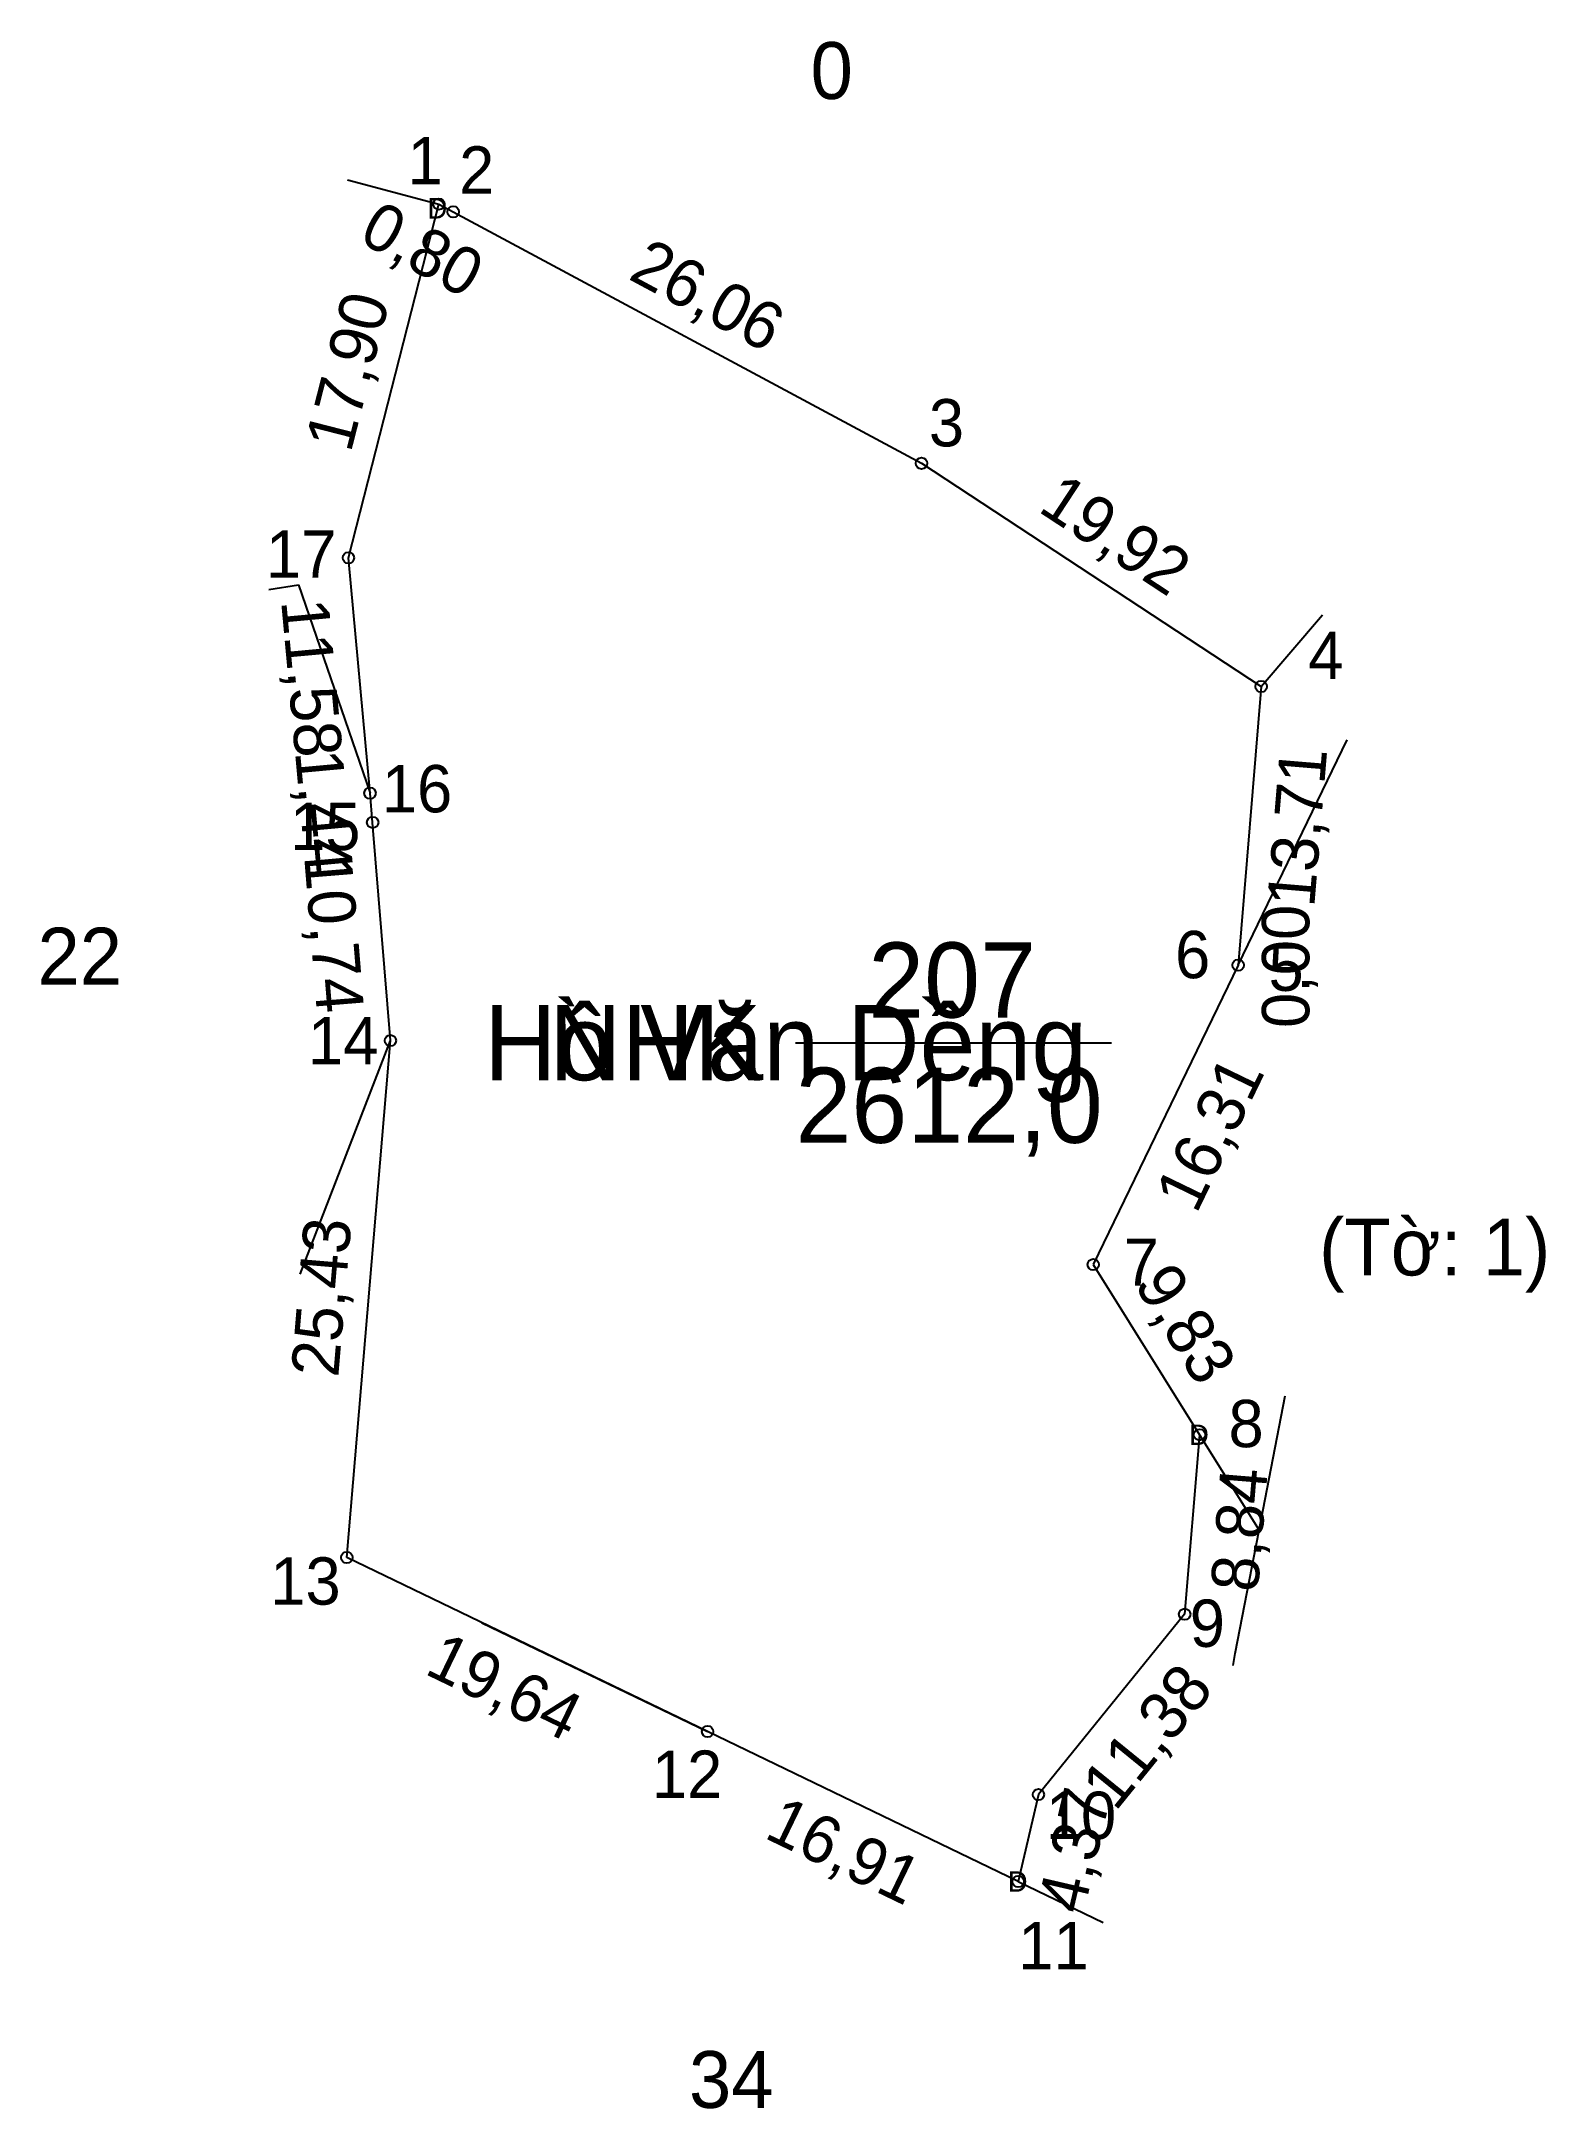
# Model space of a CAD drawing. Extents: x 549367 to 549441, y 1822318 to 1822419.
import ezdxf

# ---------------------------------------------------------------- set-up
doc = ezdxf.new("R2010")
doc.units = 0
for name, color, linetype in [('CanhThua', 7, 'Continuous'), ('ChieuDaiCanhThua', 7, 'Continuous'), ('Level 3', 7, 'Continuous'), ('MocDinhThua', 7, 'Continuous'), ('NhanDiaChinhThua', 7, 'Continuous'), ('NhanTuCan', 7, 'Continuous'), ('RauThua', 7, 'Continuous'), ('SoHieuDinhThua', 7, 'Continuous'), ('TenChuSuDung', 7, 'Continuous')]:
    doc.layers.add(name, color=color, linetype=linetype)

msp = doc.modelspace()

# ---------------------------------------------------------------- linework, layer by layer
at = {"layer": 'CanhThua'}
for p, q in [((549381.98, 1822393.63), (549386.42, 1822410.97)), ((549386.42, 1822410.97), (549387.12, 1822410.59)), ((549387.12, 1822410.59), (549410.08, 1822398.26)), ((549410.08, 1822398.26), (549426.73, 1822387.32)), ((549383.04, 1822382.09), (549381.98, 1822393.63)), ((549426.73, 1822387.32), (549425.6, 1822373.66)), ((549383.17, 1822380.66), (549383.04, 1822382.09)), ((549384.04, 1822369.96), (549383.17, 1822380.66)), ((549425.6, 1822373.66), (549418.5, 1822358.98)), ((549425.6, 1822373.66), (549425.6, 1822373.66)), ((549381.9, 1822344.62), (549384.04, 1822369.96)), ((549418.5, 1822358.98), (549423.71, 1822350.64)), ((549423.71, 1822350.64), (549422.98, 1822341.84)), ((549399.59, 1822336.09), (549381.9, 1822344.62)), ((549422.98, 1822341.84), (549415.81, 1822333)), ((549414.82, 1822328.74), (549399.59, 1822336.09)), ((549415.81, 1822333), (549414.82, 1822328.74))]:
    msp.add_line(p, q, dxfattribs=at)
at = {"layer": 'MocDinhThua'}
for centre in [(549386.42, 1822410.97), (549387.12, 1822410.59), (549410.08, 1822398.26), (549381.98, 1822393.63), (549426.73, 1822387.32), (549383.04, 1822382.09), (549383.17, 1822380.66), (549425.6, 1822373.66), (549425.6, 1822373.66), (549384.04, 1822369.96), (549418.5, 1822358.98), (549423.71, 1822350.64), (549381.9, 1822344.62), (549422.98, 1822341.84), (549399.59, 1822336.09), (549415.81, 1822333), (549414.82, 1822328.74)]:
    msp.add_circle(centre, 0.279, dxfattribs=at)
at = {"layer": 'NhanDiaChinhThua'}
msp.add_line((549403.9, 1822369.86), (549419.39, 1822369.86), dxfattribs=at)
at = {"layer": 'RauThua'}
for p, q in [((549381.93, 1822412.15), (549386.42, 1822410.97)), ((549378.08, 1822392.07), (549379.54, 1822392.31)), ((549379.54, 1822392.31), (549383.04, 1822382.09)), ((549426.73, 1822387.32), (549429.73, 1822390.83)), ((549425.6, 1822373.66), (549430.95, 1822384.71)), ((549379.61, 1822358.51), (549384.04, 1822369.96)), ((549426.63, 1822345.96), (549427.91, 1822352.54)), ((549423.71, 1822350.64), (549426.63, 1822345.96)), ((549423.71, 1822350.64), (549426.63, 1822345.96)), ((549425.45, 1822339.91), (549426.63, 1822345.96)), ((549388.53, 1822341.42), (549399.59, 1822336.09)), ((549425.36, 1822339.32), (549425.45, 1822339.91)), ((549414.82, 1822328.74), (549418.99, 1822326.73)), ((549414.82, 1822328.74), (549418.99, 1822326.73))]:
    msp.add_line(p, q, dxfattribs=at)

# ---------------------------------------------------------------- texts
at = {"layer": 'ChieuDaiCanhThua'}
for s, rotation, p in [('0,80', 331.7137, (549382.41, 1822409.17)), ('26,06', 331.7604, (549395.64, 1822407.33)), ('17,90', 75.6572, (549382.09, 1822398.73)), ('19,92', 326.692, (549415.73, 1822395.94)), ('11,58', 275.241, (549378.68, 1822391.51)), ('1,44', 275.2269, (549379.36, 1822384.12)), ('13,71', 85.2846, (549429.33, 1822376.46)), ('10,74', 274.6529, (549379.81, 1822378.99)), ('0,00', 90, (549429.09, 1822370.58)), ('16,31', 64.1688, (549423.55, 1822361.42)), ('25,43', 85.1697, (549381.48, 1822353.42)), ('9,83', 301.9825, (549420.46, 1822358.04)), ('8,84', 85.287, (549426.56, 1822342.89)), ('19,64', 334.24, (549385.65, 1822338.95)), ('11,38', 50.9259, (549419.58, 1822332.13)), ('4,37', 76.9425, (549418.01, 1822327.08)), ('16,91', 334.2426, (549402.3, 1822330.91))]:
    msp.add_text(s, height=2.321, rotation=rotation, dxfattribs=at).set_placement(p)
at = {"layer": 'Level 3'}
for p in [(549385.86, 1822410.26), (549423.2, 1822350.14), (549414.31, 1822328.24)]:
    msp.add_text('D', height=1, dxfattribs=at).set_placement(p)
at = {"layer": 'NhanDiaChinhThua'}
for s, p in [('207', (549407.47, 1822371.09)), ('NHK', (549391.82, 1822368.02)), ('2612,0', (549403.9, 1822364.95))]:
    msp.add_text(s, height=3.683, dxfattribs=at).set_placement(p)
at = {"layer": 'NhanTuCan'}
for s, height, p in [('0', 2.79, (549404.64, 1822416.12)), ('22', 2.785, (549366.74, 1822372.71)), ('(Tờ: 1)', 2.785, (549429.57, 1822358.45)), ('34', 2.785, (549398.68, 1822317.64))]:
    msp.add_text(s, height=height, dxfattribs=at).set_placement(p)
at = {"layer": 'SoHieuDinhThua'}
for s, height, p in [('1', 2.32, (549384.88, 1822411.94)), ('2', 2.32, (549387.41, 1822411.48)), ('3', 2.32, (549410.44, 1822399.09)), ('17', 2.321, (549377.94, 1822392.65)), ('4', 2.32, (549429.04, 1822387.69)), ('16', 2.321, (549383.62, 1822381.15)), ('15', 2.321, (549379.12, 1822379.3)), ('6', 2.32, (549422.51, 1822373.02)), ('5', 2.32, (549427.09, 1822372.4)), ('14', 2.321, (549380, 1822368.8)), ('7', 2.32, (549419.99, 1822357.94)), ('8', 2.32, (549425.13, 1822350.03)), ('13', 2.321, (549378.15, 1822342.31)), ('9', 2.32, (549423.23, 1822340.24)), ('12', 2.321, (549396.86, 1822332.84)), ('10', 2.321, (549416.17, 1822330.82)), ('11', 2.321, (549414.82, 1822324.44))]:
    msp.add_text(s, height=height, dxfattribs=at).set_placement(p)
at = {"layer": 'TenChuSuDung'}
msp.add_text('Hồ Văn Dềng', height=3.6832, dxfattribs=at).set_placement((549388.63, 1822368.02))

doc.saveas('drawing.dxf')
